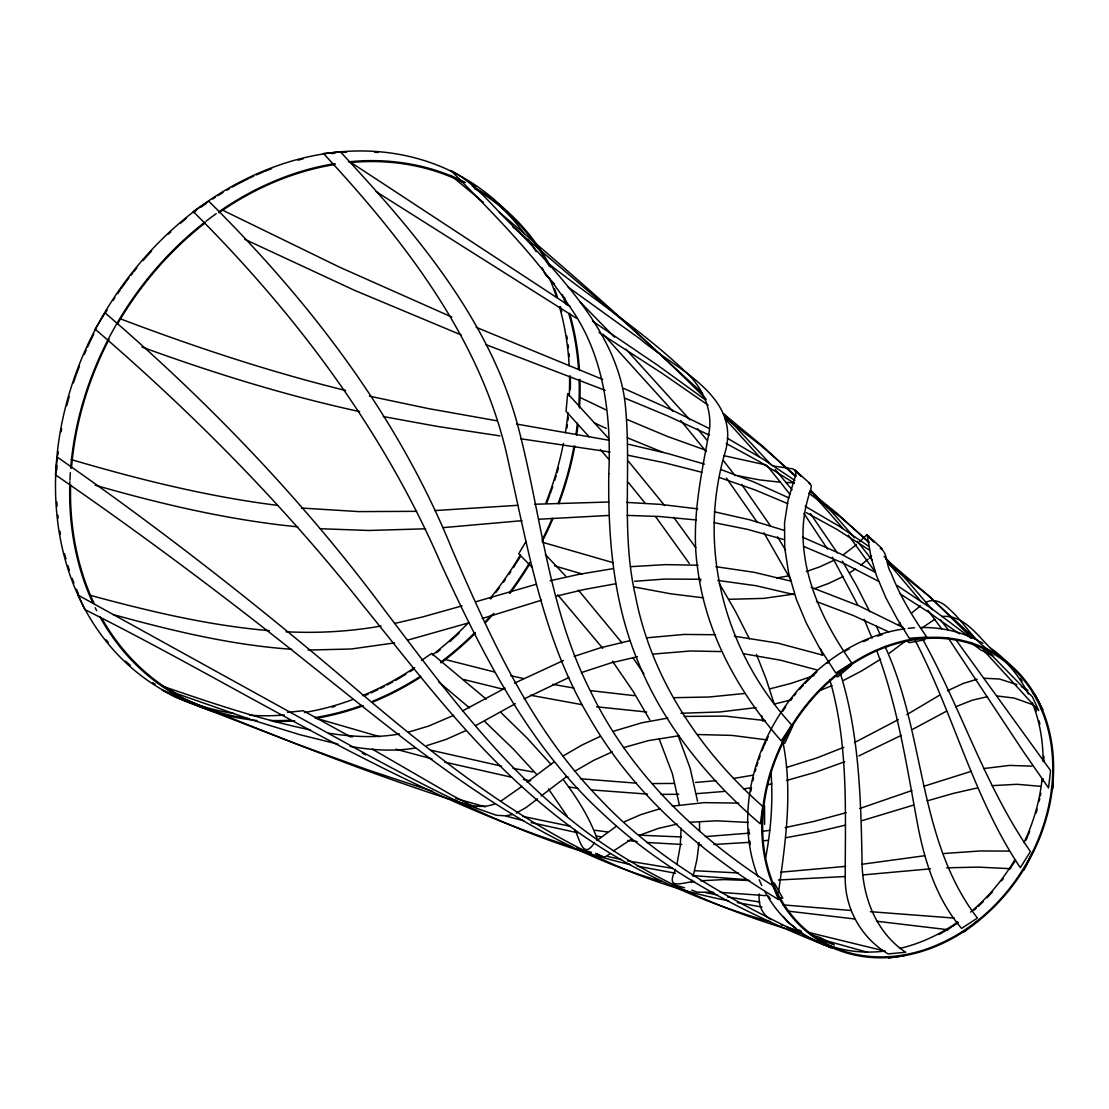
<?xml version="1.0" encoding="UTF-8"?>
<svg xmlns="http://www.w3.org/2000/svg" width="1109" height="1109" viewBox="0 0 1109 1109"><rect width="100%" height="100%" fill="white"/><g stroke="black" fill="none" stroke-linecap="round" stroke-linejoin="round"><path stroke-width="1.5" d="M681.134 828.257L680.233 846.028L676.892 864.521M699.613 831.542L699.516 822.823M1052.801 788.749L1052.968 780.958M1052.995 779.391L1053.203 770.048M759.374 893.951C757.891 903.96 761.938 914.8 771.185 919.666M778.476 892.565C785.324 843.103 792.963 792.699 783.093 742.988M699.127 842.48L696.951 859.364L693.208 875.985M765.737 857.312C771.129 828.825 773.25 799.644 770.852 770.713M691.586 882.514L692.141 880.13M675.603 869.331C665.345 890.499 680.552 882.847 694.386 881.461M792.769 725.979L784.728 743.363L781.817 742.753M1023.857 870.177L1032.299 852.987M526.054 541.442L518.735 553.71L531.932 567.24M859.655 541.649L866.697 534.898L873.67 541.691L867.113 535.009M594.396 842.882C582.613 860.598 580.007 838.681 574.725 830.031M871.577 556.025L869.317 558.118M856.564 544.574L843.381 554.722M596.947 840.539L616.396 826.219M868.07 559.213L860.806 565.16M911.362 613.235L920.428 605.888M898.138 624.755L900.3 622.898M851.476 665.234L837.766 676.864L834.98 675.894M610.144 853.68L604.419 857.34L595.519 853.403L604.045 857.285M963.804 932.142L977.75 920.914M541.137 796.012L566.311 776.841M527.08 782.275L554.209 761.814M537.615 798.827L526.11 807.518L516.267 813.119M521.979 786.364L500.811 801.169M613.443 851.005L631.603 839.097M904.792 641.57L889.335 653.187M921.565 628.262L934.845 619.252M421.42 660.451L431.664 653.423L486.297 699.183M855.58 568.931L849.66 572.757M880.629 659.203L861.333 671.097L843.45 680.441M562.776 756.172L581.851 745.109L600.26 736.39M574.573 771.351L593.426 760.497L612.307 751.847M906.829 714.653L939.171 695.426M898.318 719.63L854.457 742.573M515.297 703.702L475.595 725.633M912.887 729.181L946.656 711.105M505.052 688.148L462.495 710.952M524.155 698.906L568.945 677.488M843.214 576.472L828.492 583.5L814.671 588.574M901.437 735.295L858.782 755.936M947.474 690.824L963.111 683.477L977.223 679.207M514.548 683.144L563.469 660.479M833.524 560.516L819.523 566.949L806.298 571.537M624.617 821.686L640.739 814.658L659.689 808.849M465.752 730.679L445.776 739.537L426.688 745.65M925.627 602.644C933.82 597.529 943.302 602.866 949.165 608.993C965.884 623.369 975.587 645.618 996.769 654.185C980.453 640.461 966.216 614.386 942.012 616.452M453.706 715.333L428.642 726.062L408.694 732.051M955.611 706.793L972.246 700.209L987.606 696.646M639.449 835.285L658.399 828.395L677.142 824.084M843.838 747.314L816.765 757.974L786.433 767.483M832.027 685.625L820.161 690.422M844.711 761.772L815.24 772.335L786.531 780.473M813.826 675.686L791.022 683.394L770.062 688.8M581.407 672.567L610.948 662.919L637.495 656.708M612.667 731.496L641.875 722.791L667.798 718.091M880.227 548.373C887.713 551.783 886.091 565.909 890.901 572.604C899.815 595.644 912.624 616.951 926.805 637.093L909.325 638.285L897.278 619.085L885.828 597.696L876.47 575.502L870.981 557.023L867.266 535.203L882.071 548.511M574.129 656.389L600.565 647.753L630.023 640.655M911.875 790.551L859.808 808.489M495.141 803.762C480.502 809.639 464.546 804.524 450.753 798.757M923.963 786.239L971.415 771.282M623.591 747.618L648.224 740.66L679.193 735.724M482.263 618.531L541.525 600.191M469.024 622.773L407.738 640.101M913.151 805.217L862.012 820.66M927.152 800.892L953.338 793.392L977.348 787.944M476.011 601.688L536.174 584.291M462.065 605.874L422.404 617.006L394.499 623.48M846.195 812.675L813.465 821.533L785.13 827.619M512.677 814.463L505.51 815.836L496.472 815.281L476.815 808.392L451.918 795.222L372.319 749.13M791.036 699.931L775.163 703.868M556.455 596.115L583.958 589.544L615.55 583.778M845.377 825.151L816.46 832L786.309 837.642M550.092 580.742L579.522 574.212L613.249 568.626M767.83 784.701L771.864 783.855M793.489 594.133L763.644 598.389L728.655 599.304M394.679 642.887L351.165 649.001L308.039 650.054M788.859 575.876L776.494 577.983M983.544 768.579L1009.675 765.404L1031.924 766.139M753.566 775.08L733.465 778.476M381.094 626.017C349.751 631.589 317.784 633.364 285.997 631.756M399.503 733.95C376.076 738.178 351.997 736.847 328.583 733.201M672.22 806.16L704.16 802.639L738.788 803.096M756.047 707.611L720.157 711.95L681.037 713.267M751.569 787.695L743.515 788.956M888.739 958.065L904.182 955.625M769.826 830.281L762.105 831.459M415.376 748.02C393.723 751.694 371.557 750.1 350.028 746.399M744.208 693.513L709.108 697.02L673.787 697.686M646.727 637.827L684.045 634.445L715.555 634.722M861.707 864.299L924.643 855.732M653.409 654.06L690.588 650.983L720.781 651.565M845.696 866.351L780.736 872.187M749.642 833.109L705.338 836.588M763.034 840.885L767.719 840.317M992.319 785.643L1017.036 784.299L1040.062 786.267M287.55 712.38L303.173 710.717L350.888 737.028M715.915 780.681L695.606 782.441M689.521 822.31L716.428 820.812L748.228 822.407M724.191 791.438L696.66 793.656M634.611 581.296L664.471 579.078L700.943 579.258M944.05 853.514L980.079 850.963L1009.024 851.102M630.522 566.657L665.705 564.62L698.032 565.257M862.719 874.946L930.493 868.818M700.749 880.754L724.177 879.589L749.559 880.491M521.992 520.676L443.115 527.634M748.88 842.383L713.863 844.476M829.823 679.845C848.524 743.806 845.238 810.748 845.238 876.526L778.379 880.005M538.655 519.248L608.287 515.477M684.184 716.414L725.203 716.123L765.099 720.573M517.792 505.302L434.728 510.584M983.988 678.251L999.375 678.999L1016.87 684.572M534.732 504.248L608.744 502.017M425.579 528.799L368.77 530.476L320.168 528.716M946.601 867.82L978.457 867.113L1010.576 868.707M416.679 511.332L358.942 511.609L301.468 508.047M697.672 734.532L732.023 735.406L767.192 739.925M673.981 783.439L652.466 783.578M678.791 794.294L660.992 794.377M697.838 844.711L701.04 844.698M713.794 892.343L697.076 892.163L691.753 890.111M627.056 515.394L659.217 516.489L696.119 519.969M681.508 836.962L638.978 835.174M793.989 482.72L785.962 482.526M720.226 892.357L765.667 895.628M738.331 872.949L694.747 870.731M997.407 696.008L1014.139 698.06L1033.214 704.811M681.813 844.476L646.672 842.438M747.355 879.728L692.335 875.528M626.585 502.391L660.645 504.401L697.672 508.879M647.379 794.099L591.139 789.885M636.427 783.176L580.464 778.768M870.371 911.681L954.35 918.1M851.171 910.489L782.857 904.875M646.63 711.992L596.545 706.807M291.598 649.278C230.935 645.078 171.576 630.591 113.118 614.552M789.982 494.475L780.473 482.235L759.499 479.878L737.665 475.733M269.265 630.647C208.534 625.504 149.022 611.253 90.342 595.339M634.376 695.676L591.097 690.699M703.508 597.848L670.82 593.814L634.362 587.021M297.836 526.858C229.036 520.093 161.512 504.193 95.166 485.201M717.773 580.423L756.033 585.732L793.961 594.59M637.148 841.523L627.652 840.497M854.623 918.959L787.57 911.071M876.554 921.219L948.07 929.73M734.338 636.206L777.714 643.109L822.559 655.114M715.804 566.685L754.175 572.313L791.521 581.255M771.906 882.75L774.345 883.069L782.802 898.165L779.294 897.597M773.015 465.946L792.949 468.885L801.405 476.482L794.959 469.98M277.555 505.385C207.549 496.555 138.875 479.476 71.281 459.583M672.9 868.389L627.708 860.903M607.413 831.944L595.034 830.267M565.853 776.938L568.432 777.284M577.9 788.277L568.903 787.057M743.404 653.7L780.473 660.188L816.626 669.836M520.842 438.79L610.033 452.056M759.817 902.047L727.518 896.945M499.896 435.879L436.613 426.3L383.326 416.568M675.575 873.24L637.176 866.143M765.959 464.948L723.83 455.66M582.017 704.672L530.49 695.232M596.365 836.075L601.023 836.824M516.683 424.082L609.257 440.301M713.905 522.602L747.494 529.367L783.411 539.431M573.991 688.079L552.767 684.364M497.165 420.838L428.005 408.514L369.422 396.149M761.994 907.12L737.346 902.587M532.958 771.933L513.01 768.357M570.539 826.316L522.81 816.404M530.629 780.861L523.282 779.502M627.749 455.217L663.903 462.647L701.831 472.268M714.321 511.762L749.753 519.816L784.396 530.449M577.858 832.817L531.169 822.601M501.49 766.125L430.902 750.197M511.568 777.229L444.654 762.091M717.135 894.991L705.255 892.523M310.381 729.93C260.199 719.491 211.556 702.967 163.134 686.402L177.412 693.887L251.84 719.907L300.22 734.81L337.871 744.097M523.351 678.486L510.833 675.741M628.761 444.335L668.186 453.664L704.465 464.103M728.585 900.758C577.068 872.284 453.928 773.195 340.144 675.395C249.234 598.389 155.135 525.125 57.28 457.116L55.45 474.846C141.8 534.261 225.751 597.086 307.567 662.586C416.083 748.88 525.818 842.854 661.962 881.516M359.621 411.605C285.554 395.483 213.025 372.929 141.841 347.02M621.068 859.503L607.843 856.495M503.777 689.354L463.562 679.47M630.536 864.66C509.003 836.463 400.169 772.793 291.93 713.212L78.198 595.186L84.769 609.534C246.129 690.103 399.088 791.66 572.008 846.846M884.566 950.995L807.615 932.198M494.254 671.929L445.083 659.453M345.689 390.493C269.335 371.737 194.588 346.923 121.089 319.101M613.055 562.637L542.856 542.384M684.503 887.671L672.387 884.497M523.795 820.757L506.272 816.141M431.997 758.875L395.885 749.199M591.457 852.336L576.583 848.191M485.395 806.895L455.799 798.466M867.432 952.257L819.482 938.852M379.666 736.695L316.107 718.272M582.267 574.018L554.555 565.867M811.123 934.832L819.579 937.313L834.439 944.979L818.775 939.129M352.828 736.82L346.743 735.004M769.646 921.69C689.133 898.595 611.683 862.109 547 808.336C475.207 749.823 419.452 675.048 361.534 603.559C282.157 503.486 191.954 412.409 95.166 329.193L105.064 312.904C209.116 402.276 304.559 501.836 386.182 612.21C441.105 684.489 495.473 758.916 566.602 816.404C630.356 869.054 706.53 904.334 785.144 928.496M476.094 807.504L462.203 803.249M795.458 931.699L799.949 933.071M786.711 928.995L793.961 931.241M719.935 477.674L755.784 490.192L787.695 503.638M432.579 791.382L368.451 770.076L297.018 744.194L175.277 697.131L162.191 690.117C257.163 728.613 352.08 767.664 449.63 799.284M800.795 931.685L787.002 927.041M705.795 450.212L667.424 436.447L627.098 419.535M811.164 587.313L859.073 605.902L903.267 627.625M809.002 483.219C813.784 485.132 809.473 491.412 809.043 494.808C805.106 507.312 803.027 520.398 803.013 533.526C803.124 580.866 825.096 625.06 851.74 663.016L835.756 672.997L818.567 646.228L806.229 622.911L796.47 599.595L788.638 572.979L784.742 547.957L784.548 522.783L788.083 499.909L795.874 474.638L795.305 470.327L810.277 483.801M816.376 601.508L853.14 615.44L888.669 631.825M720.892 469.523L753.441 481.819L789.026 497.955M804.261 546.682L844.517 563.719L878.619 581.324M662.835 452.292L627.334 437.764M485.687 344.552L605.14 390.326M802.75 537.255L840.456 553.821L875.264 572.327M461.233 334.946L354.603 290.364L244.742 239.294M624.727 398.076L667.576 415.903L709.261 435.033M781.041 924.684L782.954 925.474M476.149 327.294L602.658 379.43M451.862 317.077L339.922 267.338L223.63 210.682M623.729 388.4L672.012 410.094L708.984 428.379M606.221 428.379L594.244 422.848M606.401 410.08L579.702 397.299M1021.306 686.651L1027.96 690.2M726.215 443.503L759.817 461.801L794.377 483.247M806.368 512.663L836.727 529.27L869.47 550.133M1040.464 708.374L1042.89 709.691L1034.863 694.317L1032.576 692.903M905.374 640.461L909.519 642.666L924.948 639.741L922.425 638.285M362.199 753.08L365.596 754.91M805.134 506.272L839.818 526.623L868.153 545.919M727.268 438.166L763.408 459.389L794.89 480.419M900.203 593.925L928.455 612.057L959.299 633.793M576.777 318.449L376.159 191.663M598.943 332.423L662.544 373.636L708.083 405.132M897.236 585.566L931.532 608.55L971.248 638.368M795.929 928.205L788.527 922.702L783.162 916.464M570.234 306.444L350.499 162.191M592.442 321.069L657.082 364.847L705.532 399.919M808.724 493.089L840.802 517.418L869.29 542.204M568.085 287.051L639.99 338.897C674.854 368.84 743.099 396.038 724.579 454.108C697.201 549.496 725.092 652.3 791.687 724.995L781.221 740.923C738.816 692.46 705.74 633.489 697.7 568.834C690.893 524.141 700.333 479.587 708.429 435.795C714.016 411.3 702.704 386.764 684.378 370.697C641.834 330.579 592.442 298.529 546.779 262.237M887.38 562.873L927.873 595.256L975.435 638.992M724.759 417.331L760.94 445.61L796.11 476.246M970.777 642.347L980.744 649.957L993.484 656.334L983.725 648.349M809.847 491.384L837.337 513.55L868.319 542.121M885.717 559.144L929.578 596.517L971.844 637.994M723.428 413.685L763.588 446.927L795.361 476.399M438.914 682.09L469.481 707.875M450.739 175.319L483.51 202.476M512.635 226.721L626.793 323.883L702.385 393.03M499.119 212.041C569.79 272.537 640.6 333.102 706.17 399.185M874.225 541.816L867.543 535.869L874.474 542.024M484.508 721.294L513.398 749.102L536.534 774.276M500.533 712.13L527.316 738.303L551.215 764.628M810.707 490.164L834.176 514.424L854.554 537.823M985.804 649.209L1032.368 696.771L1038.717 710.578L983.198 649.888M884.15 556.468L906.289 579.55L932.336 609.742M723.442 413.754L771.102 464.726M580.007 301.787L614.455 337.108M554.542 284.029L545.489 274.893L542.121 267.796M545.42 554.611L565.507 575.89M625.947 349.169L689.95 419.895M603.199 334.253L672.886 411.259M724.621 418.245L759.915 457.338M814.2 495.668L843.117 528.66M888.725 563.372L921.773 602.409M557.702 594.784L602.769 648.308M588.99 436.655L566.034 411.3L567.683 393.598L608.37 438.18M578.316 590.016L621.955 642.818M600.316 449.492L608.841 459.32M775.163 469.426L792.103 489.804M628.401 461.205L664.707 505.607M697.575 428.878L706.863 440.023M680.663 420.408L706.183 451.654M766.846 465.503L780.473 482.235M628.401 482.512L644.856 502.876M857.382 541.261L871.924 559.837M940.557 619.931L948.445 630.009M848.399 535.245L875.237 571.967M723.636 460.859L735.087 475.692M655.641 516.711L689.299 563.455M548.47 788.929L567.337 816.446M927.9 610.31L941.61 628.748M673.704 517.321L695.814 547.721M956.235 640.212L1050.57 770.561L1048.532 787.931L1023.191 751.334L948.209 637.98M563.774 780.32C577.539 798.549 589.877 818.206 597.515 839.846M741.602 484.411L770.713 526.234M810.374 513.509L837.337 552.92M726.423 478.034L757.267 522.311M612.459 661.172L633.281 691.572L649.805 719.88M803.914 513.425L827.466 548.997M633.156 658.081L643.899 673.759M699.003 578.288L700.666 580.922M763.907 532.736L790.703 579.647M777.492 536.853L785.56 550.078M719.27 583.473L735.364 611.198L749.407 638.812M842.383 561.085L856.73 586.051L869.803 611.752M832.388 557.175L857.714 604.904M922.508 638.95C961.184 708.443 984.806 785.907 1030.441 851.573L1020.294 867.668C973.439 797.704 953.726 714.335 915.036 640.184M659.148 738.816L672.484 774.027L679.401 805.176M876.401 626.044L880.158 634.75M864.23 619.321L872.048 638.229M678.375 736.265L690.214 768.482L697.547 801.211M756.435 654.407L766.222 679.235L774.234 704.118M884.94 646.381C925.599 733.52 917.268 839.86 977.417 918.072L961.586 928.413C936.148 898.761 924.338 860.418 917.254 822.67C906.607 765.002 897.611 706.585 877.011 651.385M820.355 648.779L822.601 655.488M840.58 674.147C859.031 733.798 860.764 796.581 862.012 858.477C861.596 894.325 874.793 931.712 905.665 952.271L888.115 953.906C861.055 937.937 844.462 907.952 845.238 876.526M761.536 715.555L762.964 721.349M764.531 805.716L764.614 824.375M990.559 648.127A170.883 138.625 -58.5 0 1 1013.931 669.85M1020.391 678.542A170.883 138.625 -58.5 0 1 1022.11 681.162M1034.766 706.807A170.883 138.625 -58.5 0 1 1036.361 711.424M1039.119 720.905A170.883 138.625 -58.5 0 1 1039.895 724.135M1043.846 756.144A170.883 138.625 -58.5 0 1 1043.888 761.37M1042.945 778.546A170.883 138.625 -58.5 0 1 1042.64 781.193M1040.838 793.171A170.883 138.625 -58.5 0 1 1040.325 795.832M1039.785 798.494A170.883 138.625 -58.5 0 1 1039.188 801.155M1037.206 809.113A170.883 138.625 -58.5 0 1 1036.083 813.063M1029.734 831.334A170.883 138.625 -58.5 0 1 1028.154 835.188M1027.599 836.463A170.883 138.625 -58.5 0 1 1025.908 840.275M1015.553 860.071A170.883 138.625 -58.5 0 1 1012.642 864.84M1011.893 866.018A170.883 138.625 -58.5 0 1 1010.368 868.361M1003.16 878.661A170.883 138.625 -58.5 0 1 1001.469 880.879M992.638 891.622A170.883 138.625 -58.5 0 1 987.024 897.749M983.156 901.686A170.883 138.625 -58.5 0 1 978.193 906.441M976.17 908.299A170.883 138.625 -58.5 0 1 974.132 910.115M958.148 922.688A170.883 138.625 -58.5 0 1 955.944 924.213M954.835 924.961A170.883 138.625 -58.5 0 1 952.603 926.445M951.494 927.166A170.883 138.625 -58.5 0 1 943.537 931.976M942.387 932.627A170.883 138.625 -58.5 0 1 938.935 934.513M838.141 949.262A170.883 138.625 -58.5 0 1 826.468 945.644M825.041 945.104A170.883 138.625 -58.5 0 1 820.826 943.385M819.44 942.775A170.883 138.625 -58.5 0 1 809.972 938.006M808.669 937.257A170.883 138.625 -58.5 0 1 764.683 891.22M761.8 885.55A170.883 138.625 -58.5 0 1 759.18 879.7M757.96 876.72A170.883 138.625 -58.5 0 1 904.916 628.761M908.146 628.359A170.883 138.625 -58.5 0 1 914.565 627.791M920.955 627.528A170.883 138.625 -58.5 0 1 978.942 641.044M980.273 641.764A170.883 138.625 -58.5 0 1 982.907 643.248M998.391 655.35A169.94 137.849 -58.5 0 1 1028.334 694.054M1032.257 702.773A169.94 137.849 -58.5 0 1 1043.056 761.536M1042.113 778.601A169.94 137.849 -58.5 0 1 1024.009 842.521M1014.887 859.683A169.94 137.849 -58.5 0 1 970.597 912.097M957.802 921.939A169.94 137.849 -58.5 0 1 899.551 948.486M885.107 951.051A169.94 137.849 -58.5 0 1 826.857 944.771M825.443 944.244A169.94 137.849 -58.5 0 1 822.628 943.121M801.544 931.574A169.94 137.849 -58.5 0 1 799.104 929.827M770.173 898.734A169.94 137.849 -58.5 0 1 768.523 896.086M750.308 844.531A169.94 137.849 -58.5 0 1 749.85 841.19M749.13 834.439A169.94 137.849 -58.5 0 1 748.769 829.324M750.862 791.313A169.94 137.849 -58.5 0 1 751.32 788.665M752.886 780.736A169.94 137.849 -58.5 0 1 753.496 778.088M755.16 771.504A169.94 137.849 -58.5 0 1 755.894 768.87M756.671 766.25A169.94 137.849 -58.5 0 1 757.904 762.327M758.764 759.72A169.94 137.849 -58.5 0 1 760.136 755.839M762.077 750.682A169.94 137.849 -58.5 0 1 763.63 746.842M764.17 745.567A169.94 137.849 -58.5 0 1 765.834 741.769M766.402 740.507A169.94 137.849 -58.5 0 1 768.163 736.736M782.607 711.41A169.94 137.849 -58.5 0 1 785.754 706.835M790.689 700.126A169.94 137.849 -58.5 0 1 792.394 697.935M794.127 695.773A169.94 137.849 -58.5 0 1 795.888 693.638M799.478 689.451A169.94 137.849 -58.5 0 1 803.179 685.362M805.065 683.352A169.94 137.849 -58.5 0 1 810.859 677.516M812.842 675.631A169.94 137.849 -58.5 0 1 816.862 671.957M827.286 663.334A169.94 137.849 -58.5 0 1 829.435 661.699M844.892 651.316A169.94 137.849 -58.5 0 1 849.439 648.668M863.37 641.667A169.94 137.849 -58.5 0 1 868.084 639.657M877.607 636.095A169.94 137.849 -58.5 0 1 882.404 634.57M472.295 186.187A294.481 238.865 -58.5 0 1 538.087 246.35M539.002 247.681A294.481 238.865 -58.5 0 1 550.799 267.075M564.37 297.267A294.481 238.865 -58.5 0 1 567.129 305.225M569.624 313.334A294.481 238.865 -58.5 0 1 579.48 370.392M579.924 379.306A294.481 238.865 -58.5 0 1 579.508 407.932M578.025 424.692A294.481 238.865 -58.5 0 1 576.611 435.393M574.822 446.095A294.481 238.865 -58.5 0 1 558.867 503.68M552.961 518.499A294.481 238.865 -58.5 0 1 542.107 541.691M529.603 564.121A294.481 238.865 -58.5 0 1 509.89 593.398M493.865 613.346A294.481 238.865 -58.5 0 1 485.368 622.828M475.442 633.087A294.481 238.865 -58.5 0 1 441.105 662.877M420.852 676.989A294.481 238.865 -58.5 0 1 372.874 702.025M363.281 705.754A294.481 238.865 -58.5 0 1 316.37 718.244M294.731 720.864A294.481 238.865 -58.5 0 1 273.299 721.446M257.066 720.517A294.481 238.865 -58.5 0 1 99.727 616.479M96.663 610.685A294.481 238.865 -58.5 0 1 95.18 607.746M93.045 603.296A294.481 238.865 -58.5 0 1 69.867 481.763M69.922 480.252A294.481 238.865 -58.5 0 1 70.338 472.67M70.671 468.095A294.481 238.865 -58.5 0 1 204.943 222.077M206.177 221.121A294.481 238.865 -58.5 0 1 216.144 213.746M218.667 211.958A294.481 238.865 -58.5 0 1 335.043 163.591M348.378 161.845A294.481 238.865 -58.5 0 1 465.392 182.5M168.429 693.153A297.046 240.958 -58.5 0 1 120.645 287.966A297.046 240.958 -58.5 0 1 507.742 212.484M514.202 219.582A297.046 240.958 -58.5 0 1 517.321 223.242M554.569 288.742A297.046 240.958 -58.5 0 1 557.342 296.768M560.336 306.583A297.046 240.958 -58.5 0 1 561.695 311.574M566.824 336.013A297.046 240.958 -58.5 0 1 567.281 338.91M568.099 344.747A297.046 240.958 -58.5 0 1 568.46 347.685M569.083 353.577A297.046 240.958 -58.5 0 1 569.361 356.543M570.373 376.02A297.046 240.958 -58.5 0 1 570.317 389.675M568.349 417.275A297.046 240.958 -58.5 0 1 567.974 420.353M567.364 424.983A297.046 240.958 -58.5 0 1 566.921 428.06M558.381 468.095A297.046 240.958 -58.5 0 1 557.078 472.684M556.163 475.733A297.046 240.958 -58.5 0 1 554.75 480.308M552.767 486.394A297.046 240.958 -58.5 0 1 550.119 493.949M549.565 495.46A297.046 240.958 -58.5 0 1 546.709 502.959M520.343 556.538A297.046 240.958 -58.5 0 1 516.101 563.441M515.241 564.814A297.046 240.958 -58.5 0 1 513.481 567.531M510.819 571.592A297.046 240.958 -58.5 0 1 509.003 574.282M505.316 579.605A297.046 240.958 -58.5 0 1 503.444 582.239M499.618 587.451A297.046 240.958 -58.5 0 1 495.709 592.608M492.715 596.406A297.046 240.958 -58.5 0 1 490.691 598.929M459.14 633.045A297.046 240.958 -58.5 0 1 449.755 641.612M440.107 649.791A297.046 240.958 -58.5 0 1 436.433 652.744M413.699 669.24A297.046 240.958 -58.5 0 1 409.803 671.777M405.88 674.244A297.046 240.958 -58.5 0 1 403.26 675.866M401.943 676.656A297.046 240.958 -58.5 0 1 395.331 680.524M392.655 682.021A297.046 240.958 -58.5 0 1 387.304 684.918M384.601 686.319A297.046 240.958 -58.5 0 1 380.553 688.37M377.836 689.701A297.046 240.958 -58.5 0 1 371.016 692.889M368.285 694.123A297.046 240.958 -58.5 0 1 364.154 695.898M334.987 706.336A297.046 240.958 -58.5 0 1 332.187 707.154M209.67 709.386A297.046 240.958 -58.5 0 1 205.068 708.083M203.529 707.625A297.046 240.958 -58.5 0 1 169.829 693.887M474.513 188.558A293.525 238.102 -58.5 0 1 549.288 266.215M562.415 294.606A293.525 238.102 -58.5 0 1 565.812 304.074M568.834 313.736A293.525 238.102 -58.5 0 1 578.551 369.145M579.092 379.514A293.525 238.102 -58.5 0 1 578.773 406.532M577.387 423.222A293.525 238.102 -58.5 0 1 576.015 433.882M574.018 446.081A293.525 238.102 -58.5 0 1 558.104 503.486M552.213 518.25A293.525 238.102 -58.5 0 1 542.135 539.944M529.769 562.346A293.525 238.102 -58.5 0 1 509.294 592.913M491.232 615.176A293.525 238.102 -58.5 0 1 484.855 622.246M474.957 632.463A293.525 238.102 -58.5 0 1 440.73 662.17M420.547 676.227A293.525 238.102 -58.5 0 1 372.721 701.193M361.784 705.407A293.525 238.102 -58.5 0 1 314.734 717.62M289.879 720.268A293.525 238.102 -58.5 0 1 270.208 720.448M249.303 718.701A293.525 238.102 -58.5 0 1 102.042 618.753M94.501 604.253A293.525 238.102 -58.5 0 1 70.602 484.647M71.489 468.012A293.525 238.102 -58.5 0 1 109.07 339.326M117.54 323.911A293.525 238.102 -58.5 0 1 205.331 222.784M219.014 212.706A293.525 238.102 -58.5 0 1 335.015 164.492M351.608 162.427A293.525 238.102 -58.5 0 1 463.548 182.638M471.963 184.025A296.103 240.182 -58.5 0 1 475.9 186.631M486.047 194.075A296.103 240.182 -58.5 0 1 489.734 197.042M492.16 199.065A296.103 240.182 -58.5 0 1 524.557 234.068M528.286 239.336A296.103 240.182 -58.5 0 1 536.132 251.701M549.482 278.276A296.103 240.182 -58.5 0 1 556.566 297.212M559.546 306.999A296.103 240.182 -58.5 0 1 569.167 365.707M569.541 376.201A296.103 240.182 -58.5 0 1 569.264 395.899M568.03 412.728A296.103 240.182 -58.5 0 1 565.382 432.704M563.427 443.461A296.103 240.182 -58.5 0 1 545.961 502.737M520.495 554.75A296.103 240.182 -58.5 0 1 490.123 598.403M467.748 623.48A296.103 240.182 -58.5 0 1 432.33 654.934M414.655 667.632A296.103 240.182 -58.5 0 1 362.615 695.62M352.981 699.432A296.103 240.182 -58.5 0 1 304.434 712.505M284.334 715A296.103 240.182 -58.5 0 1 249.664 715.194M233.542 713.406A296.103 240.182 -58.5 0 1 190.401 702.108M188.932 701.54A296.103 240.182 -58.5 0 1 185.993 700.347M155.315 684.405A296.103 240.182 -58.5 0 1 152.682 682.687M130.238 665.386A296.103 240.182 -58.5 0 1 125.58 661.103M108.28 642.416A296.103 240.182 -58.5 0 1 106.27 639.907M78.489 593.883A296.103 240.182 -58.5 0 1 76.493 589.295M73.956 583.084A296.103 240.182 -58.5 0 1 72.168 578.357M69.396 570.359A296.103 240.182 -58.5 0 1 67.857 565.493M65.958 558.922A296.103 240.182 -58.5 0 1 64.641 553.932M60.427 534.122A296.103 240.182 -58.5 0 1 59.955 531.253M58.153 518.153A296.103 240.182 -58.5 0 1 57.848 515.2M57.086 506.328A296.103 240.182 -58.5 0 1 56.795 501.864M56.767 470.147A296.103 240.182 -58.5 0 1 57.044 465.558M57.931 454.842A296.103 240.182 -58.5 0 1 58.264 451.779M61.106 431.789A296.103 240.182 -58.5 0 1 61.66 428.726M66.734 405.7A296.103 240.182 -58.5 0 1 69.229 396.537M73.457 382.868A296.103 240.182 -58.5 0 1 76.064 375.313M76.604 373.816A296.103 240.182 -58.5 0 1 79.418 366.33M84.27 354.45A296.103 240.182 -58.5 0 1 86.211 350.028M87.528 347.103A296.103 240.182 -58.5 0 1 93.821 334.031M105.466 312.821A296.103 240.182 -58.5 0 1 107.116 310.049M113.118 300.47A296.103 240.182 -58.5 0 1 114.892 297.767M117.582 293.733A296.103 240.182 -58.5 0 1 120.326 289.754M121.255 288.437A296.103 240.182 -58.5 0 1 125.982 281.894M126.939 280.605A296.103 240.182 -58.5 0 1 128.88 278.026M130.848 275.476A296.103 240.182 -58.5 0 1 132.83 272.939M133.829 271.677A296.103 240.182 -58.5 0 1 136.851 267.921M143.061 260.56A296.103 240.182 -58.5 0 1 151.6 251.008M168.443 234.082A296.103 240.182 -58.5 0 1 170.772 231.92M180.226 223.519A296.103 240.182 -58.5 0 1 186.257 218.473M193.631 212.637A296.103 240.182 -58.5 0 1 196.113 210.738M201.131 207.036A296.103 240.182 -58.5 0 1 206.191 203.432M212.595 199.079A296.103 240.182 -58.5 0 1 215.174 197.388M217.766 195.725A296.103 240.182 -58.5 0 1 222.992 192.481M226.929 190.138A296.103 240.182 -58.5 0 1 229.577 188.599M232.225 187.088A296.103 240.182 -58.5 0 1 248.333 178.688M249.691 178.036A296.103 240.182 -58.5 0 1 253.767 176.123M256.498 174.889A296.103 240.182 -58.5 0 1 263.346 171.937M264.718 171.382A296.103 240.182 -58.5 0 1 271.608 168.665M298.03 160.153A296.103 240.182 -58.5 0 1 303.062 158.864M331.591 153.61A296.103 240.182 -58.5 0 1 334.946 153.208M343.291 152.446A296.103 240.182 -58.5 0 1 346.632 152.224M374.662 152.266A296.103 240.182 -58.5 0 1 377.919 152.501M608.799 473.806C607.871 537.768 613.332 603.157 638.451 662.683C664.194 725.91 708.734 779.835 760.317 823.862L762.742 806.423C700.126 751.223 650.9 678.029 635.291 595.062C620.804 531.571 631.978 466.265 625.005 402.179C619.571 357.791 594.826 318.879 566.851 285.152C550.84 265.661 533.665 247.182 516.142 229.064C494.711 209.296 477.036 184.177 450.906 170.564C492.881 212.983 535.37 255.666 568.806 305.377C604.197 353.91 611.35 415.431 608.799 473.806M208.728 201.186L193.257 211.569C295.465 313.362 383.437 430.542 440.855 563.524C482.138 653.256 527.662 744.208 601.258 812.204C666.509 874.266 748.27 915.119 831.306 947.821C747.605 909.241 662.946 866.656 599.165 798.23C530.809 728.253 490.414 637.703 452.001 549.218C398.214 416.457 309.827 301.385 208.728 201.186M336.235 152.293L323.468 153.499C406.171 242.663 484.564 343.499 509.17 465.517C528.563 551.478 543.576 640.766 589.406 717.62C633.599 794.876 702.954 854.415 778.643 899.593L772.654 885.481C696.799 837.323 629.288 772.432 590.182 690.533C548.511 608.647 541.428 515.907 518.513 428.268C490.289 319.6 415.057 232.391 340.491 151.891L336.235 152.293M962.543 932.378A168.318 136.532 -58.5 0 0 997.31 655.072A168.318 136.532 -58.5 0 0 763.2 805.134A168.318 136.532 -58.5 0 0 962.543 932.378M962.238 931.615A167.362 135.755 -58.5 0 0 996.797 655.876A167.362 135.755 -58.5 0 0 764.018 805.092A167.362 135.755 -58.5 0 0 962.238 931.615"/></g></svg>
